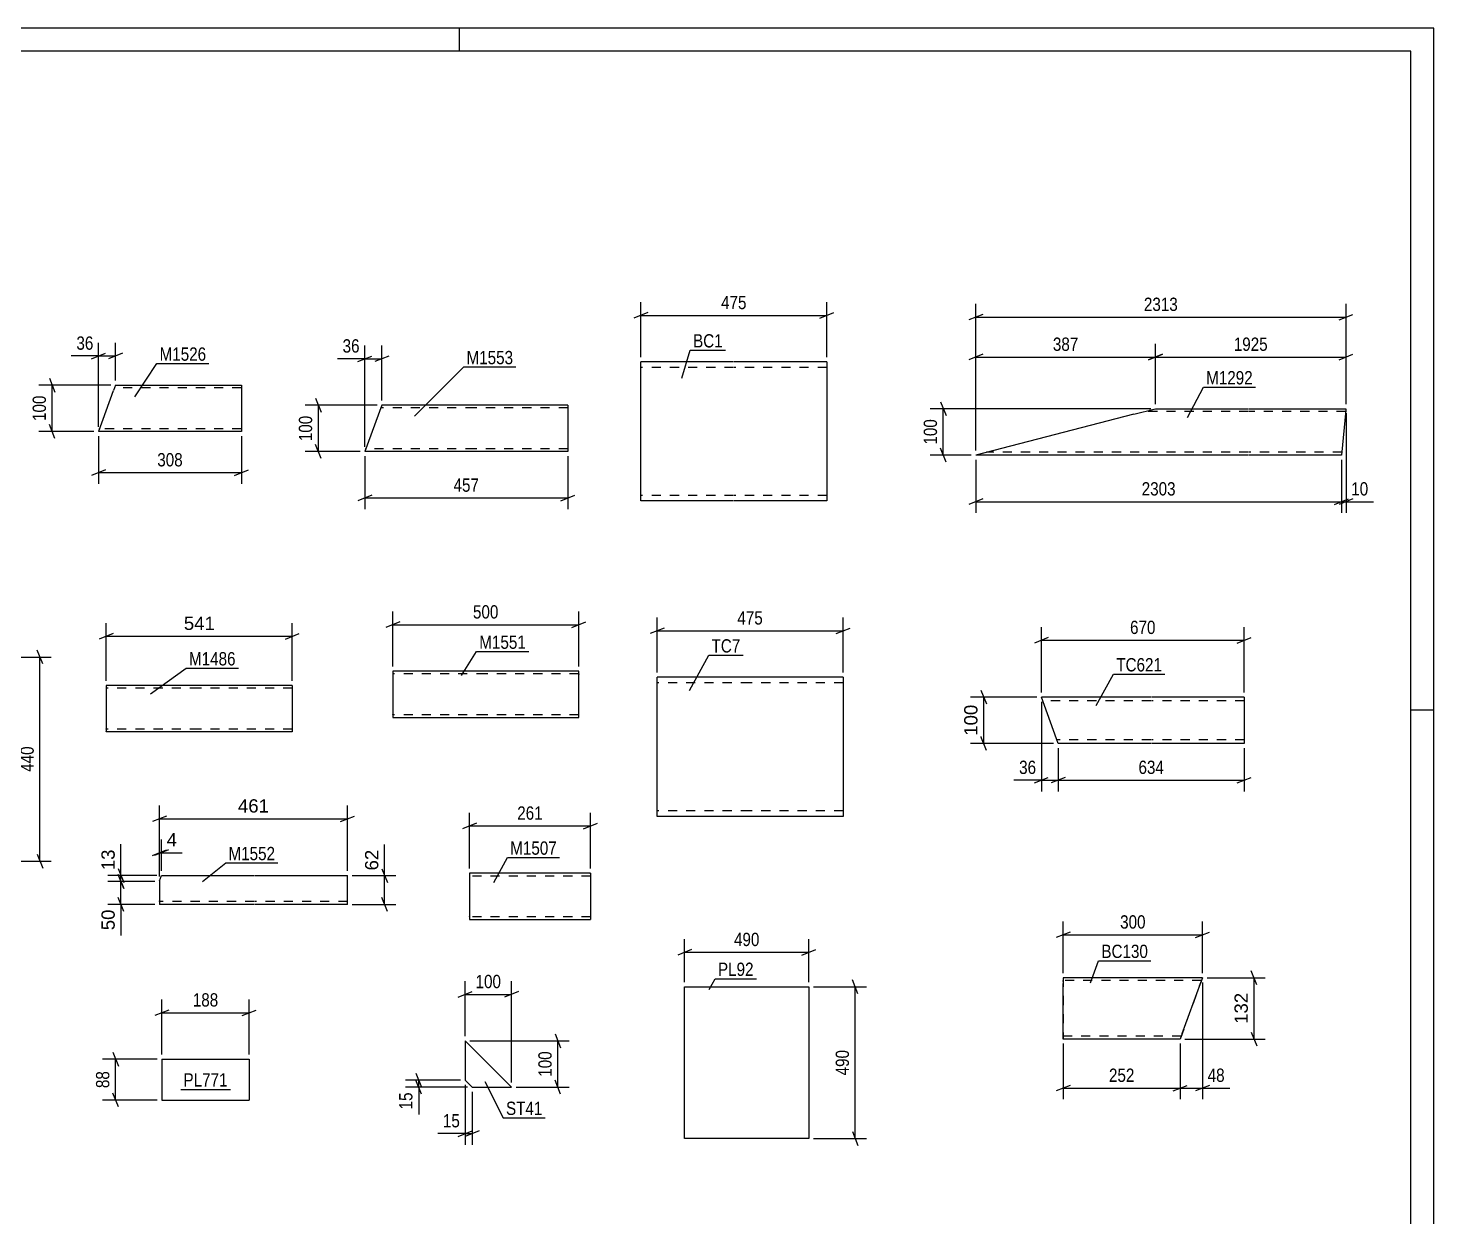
# Model space of a CAD drawing. Header units: millimetres. Extents: x 0 to 841, y 0 to 594.
# Drawn here: x 538 to 841, y 337.7 to 594 of the extents above; entities that cross this region are included whole.
import ezdxf

# ---------------------------------------------------------------- set-up
doc = ezdxf.new("R2010")
doc.units = ezdxf.units.MM
doc.linetypes.add('DXK_LINE_DOT2', pattern=[3.9198, 1.9599, -1.9599])
doc.styles.add('Arial', font='ARIAL.TTF', dxfattribs={"height": 0.2})
doc.styles.add('Arial Narrow', font='ARIALN.TTF', dxfattribs={"height": 0.2})

# ---------------------------------------------------------------- blocks, each defined once
blk = doc.blocks.new('Unknown-275655210-1133')
at = {"color": 5, "linetype": 'Continuous'}
for p, q in [((841, 594), (0, 594)), ((631, 589), (631, 594)), ((841, 0), (841, 594)), ((836, 589), (5, 589)), ((836, 5), (836, 589)), ((841, 447), (836, 447))]:
    blk.add_line(p, q, dxfattribs=at)
blk = doc.blocks.new('Part-275655210-1305 - 1289')
at = {"color": 2, "linetype": 'Continuous'}
for p, q in [((776.35, 510.76), (742.26, 501.96)), ((776.35, 510.76), (781, 511.96)), ((781, 511.96), (801, 511.96)), ((801.1, 511.96), (822.06, 511.96)), ((822.03, 511.61), (821.1, 501.96)), ((822.05, 511.87), (822.03, 511.61)), ((822.06, 511.96), (822.05, 511.87)), ((801, 501.96), (742.26, 501.96)), ((821.1, 501.96), (801.1, 501.96))]:
    blk.add_line(p, q, dxfattribs=at)
at = {"color": 7, "linetype": 'DXK_LINE_DOT2'}
for p, q in [((801, 511.36), (778.67, 511.36)), ((779.63, 511.61), (781, 511.96)), ((822, 511.36), (801.1, 511.36)), ((801, 502.56), (744.58, 502.56)), ((821.15, 502.56), (801.1, 502.56))]:
    blk.add_line(p, q, dxfattribs=at)
blk = doc.blocks.new('Part-275655210-4574 - 4567')
at = {"color": 2, "linetype": 'Continuous'}
for p, q in [((761.11, 389.28), (761.11, 389.28)), ((791.11, 389.28), (761.11, 389.28)), ((761.11, 389.28), (761.11, 388.08)), ((761.11, 377.28), (761.11, 388.08)), ((786.74, 377.28), (790.68, 388.08)), ((790.98, 388.93), (790.68, 388.08)), ((791.08, 389.19), (790.98, 388.93)), ((791.11, 389.28), (791.08, 389.19)), ((761.11, 376.43), (761.11, 377.28)), ((761.11, 376.17), (761.11, 376.43)), ((761.11, 376.08), (761.11, 376.17)), ((761.11, 376.08), (761.11, 376.08)), ((786.31, 376.08), (761.11, 376.08)), ((786.74, 377.28), (786.31, 376.08))]:
    blk.add_line(p, q, dxfattribs=at)
at = {"color": 7, "linetype": 'DXK_LINE_DOT2'}
for p, q in [((761.11, 389.28), (761.11, 376.08)), ((761.11, 389.28), (761.11, 389.28)), ((761.11, 388.68), (761.11, 388.68)), ((790.89, 388.68), (761.11, 388.68)), ((761.11, 388.64), (761.11, 388.68)), ((761.11, 388.54), (761.11, 388.64)), ((761.11, 388.51), (761.11, 388.54)), ((791.11, 389.28), (786.31, 376.08)), ((790.84, 388.54), (790.68, 388.08)), ((761.11, 376.82), (761.11, 377.28)), ((761.11, 376.68), (761.11, 376.68)), ((786.53, 376.68), (761.11, 376.68)), ((761.11, 376.08), (761.11, 376.08)), ((786.53, 376.68), (786.54, 376.73))]:
    blk.add_line(p, q, dxfattribs=at)
blk = doc.blocks.new('Part-275655210-3165 - 3158')
at = {"color": 2, "linetype": 'Continuous'}
for p, q in [((693.56, 454.08), (673.56, 454.08)), ((673.56, 426.48), (673.56, 454.08)), ((713.66, 454.08), (693.66, 454.08)), ((713.66, 454.08), (713.66, 453.89)), ((713.66, 453.89), (713.66, 424.08)), ((673.56, 424.08), (673.56, 426.48)), ((693.56, 424.08), (673.56, 424.08)), ((713.66, 424.08), (693.66, 424.08))]:
    blk.add_line(p, q, dxfattribs=at)
at = {"color": 7, "linetype": 'DXK_LINE_DOT2'}
for p, q in [((693.56, 452.88), (673.56, 452.88)), ((713.66, 452.88), (693.66, 452.88)), ((673.56, 424.26), (673.56, 426.48)), ((673.56, 425.28), (673.56, 425.37)), ((693.56, 425.28), (673.56, 425.28)), ((713.66, 425.28), (693.66, 425.28)), ((713.66, 425.28), (713.66, 425.37))]:
    blk.add_line(p, q, dxfattribs=at)
blk = doc.blocks.new('Part-275655210-3190 - 3183')
at = {"color": 2, "linetype": 'Continuous'}
for p, q in [((690.05, 522.07), (670.05, 522.07)), ((670.05, 494.47), (670.05, 522.07)), ((710.15, 522.07), (690.15, 522.07)), ((710.15, 522.07), (710.15, 521.89)), ((710.15, 521.89), (710.15, 492.07)), ((670.05, 492.07), (670.05, 494.47)), ((690.05, 492.07), (670.05, 492.07)), ((710.15, 492.07), (690.15, 492.07))]:
    blk.add_line(p, q, dxfattribs=at)
at = {"color": 7, "linetype": 'DXK_LINE_DOT2'}
for p, q in [((690.05, 520.87), (670.05, 520.87)), ((710.15, 520.87), (690.15, 520.87)), ((670.05, 492.25), (670.05, 494.47)), ((670.05, 493.27), (670.05, 493.36)), ((690.05, 493.27), (670.05, 493.27)), ((710.15, 493.27), (690.15, 493.27)), ((710.15, 493.27), (710.15, 493.36))]:
    blk.add_line(p, q, dxfattribs=at)
blk = doc.blocks.new('Part-275655210-3653 - 3647')
at = {"color": 2, "linetype": 'Continuous'}
for p, q in [((679.5, 354.65), (679.5, 387.32)), ((679.5, 387.32), (692.83, 387.32)), ((692.93, 387.32), (706.27, 387.32)), ((706.27, 387.32), (706.27, 354.65)), ((692.83, 354.65), (679.5, 354.65)), ((706.27, 354.65), (692.93, 354.65))]:
    blk.add_line(p, q, dxfattribs=at)
blk = doc.blocks.new('Part-275655210-1239 - 1221')
at = {"color": 2, "linetype": 'Continuous'}
for p, q in [((780.02, 449.8), (756.39, 449.8)), ((759.67, 440.78), (756.39, 449.8)), ((800.12, 449.8), (780.12, 449.8)), ((800.12, 449.8), (800.12, 439.8)), ((760.02, 439.8), (759.67, 440.78)), ((780.02, 439.8), (760.02, 439.8)), ((800.12, 439.8), (780.12, 439.8))]:
    blk.add_line(p, q, dxfattribs=at)
at = {"color": 7, "linetype": 'DXK_LINE_DOT2'}
for p, q in [((780.02, 449), (756.68, 449)), ((800.12, 449), (780.12, 449)), ((780.02, 440.6), (759.73, 440.6)), ((800.12, 440.6), (780.12, 440.6))]:
    blk.add_line(p, q, dxfattribs=at)
blk = doc.blocks.new('Part-275655210-9831 - 9830')
at = {"color": 2, "linetype": 'Continuous'}
for p, q in [((574.84, 452.28), (554.84, 452.28)), ((554.84, 452.28), (554.84, 442.37)), ((594.94, 452.28), (574.94, 452.28)), ((594.94, 452.28), (594.94, 442.28)), ((554.84, 442.28), (554.84, 442.37)), ((574.84, 442.28), (554.84, 442.28)), ((594.94, 442.28), (574.94, 442.28))]:
    blk.add_line(p, q, dxfattribs=at)
at = {"color": 7, "linetype": 'DXK_LINE_DOT2'}
for p, q in [((574.84, 451.68), (554.84, 451.68)), ((594.94, 451.68), (574.94, 451.68)), ((554.84, 442.88), (554.84, 442.93)), ((574.84, 442.88), (554.84, 442.88)), ((594.94, 442.88), (574.94, 442.88)), ((594.94, 442.88), (594.94, 442.93))]:
    blk.add_line(p, q, dxfattribs=at)
blk = doc.blocks.new('Part-275655210-9860 - 9859')
at = {"color": 2, "linetype": 'Continuous'}
for p, q in [((553.21, 507.14), (556.38, 515.85)), ((556.82, 517.05), (556.38, 515.85)), ((556.82, 517.05), (583.96, 517.05)), ((583.96, 517.05), (583.96, 507.05)), ((553.18, 507.05), (553.21, 507.14)), ((583.96, 507.05), (553.18, 507.05))]:
    blk.add_line(p, q, dxfattribs=at)
at = {"color": 7, "linetype": 'DXK_LINE_DOT2'}
for p, q in [((583.96, 516.45), (556.6, 516.45)), ((583.96, 516.96), (583.96, 517.05)), ((553.4, 507.65), (553.41, 507.69)), ((583.96, 507.65), (553.4, 507.65)), ((583.96, 507.65), (583.96, 507.69))]:
    blk.add_line(p, q, dxfattribs=at)
blk = doc.blocks.new('Part-275655210-9965 - 9964')
at = {"color": 2, "linetype": 'Continuous'}
for p, q in [((566.29, 410.16), (566.73, 411.35)), ((566.29, 410.16), (566.29, 405.1)), ((566.73, 411.35), (586.73, 411.35)), ((586.83, 411.35), (606.83, 411.35)), ((606.83, 405.1), (606.83, 411.35)), ((586.73, 405.1), (566.29, 405.1)), ((606.83, 405.1), (586.83, 405.1))]:
    blk.add_line(p, q, dxfattribs=at)
at = {"color": 7, "linetype": 'DXK_LINE_DOT2'}
for p, q in [((566.29, 405.75), (566.29, 405.84)), ((566.29, 405.84), (566.29, 405.75)), ((566.29, 405.75), (566.29, 405.7)), ((566.29, 405.7), (566.29, 405.75)), ((586.73, 405.7), (566.29, 405.7)), ((606.83, 405.7), (586.83, 405.7))]:
    blk.add_line(p, q, dxfattribs=at)
blk = doc.blocks.new('Part-275655210-10016 - 10015')
at = {"color": 2, "linetype": 'Continuous'}
for p, q in [((614.21, 512.71), (610.56, 502.71)), ((634.21, 512.71), (614.21, 512.71)), ((654.31, 512.71), (634.31, 512.71)), ((654.31, 512.71), (654.31, 502.71)), ((634.21, 502.71), (610.56, 502.71)), ((654.31, 502.71), (634.31, 502.71))]:
    blk.add_line(p, q, dxfattribs=at)
at = {"color": 7, "linetype": 'DXK_LINE_DOT2'}
for p, q in [((634.21, 512.11), (613.99, 512.11)), ((654.31, 512.11), (634.31, 512.11)), ((610.78, 503.31), (610.8, 503.35)), ((634.21, 503.31), (610.78, 503.31)), ((654.31, 503.31), (634.31, 503.31)), ((654.31, 503.31), (654.31, 503.35))]:
    blk.add_line(p, q, dxfattribs=at)
blk = doc.blocks.new('Part-275655210-10138 - 10137')
at = {"color": 2, "linetype": 'Continuous'}
for p, q in [((632.18, 375.69), (632.18, 367.19)), ((642.18, 365.69), (632.18, 375.69)), ((632.18, 367.19), (633.68, 365.69)), ((633.68, 365.69), (642.18, 365.69))]:
    blk.add_line(p, q, dxfattribs=at)
blk = doc.blocks.new('Part-275655210-10197 - 10196')
at = {"color": 2, "linetype": 'Continuous'}
for p, q in [((636.58, 455.38), (616.58, 455.38)), ((616.58, 455.38), (616.58, 445.47)), ((656.68, 455.38), (636.68, 455.38)), ((656.68, 446.58), (656.68, 455.38)), ((616.58, 445.47), (616.58, 445.38)), ((656.68, 445.38), (656.68, 446.58)), ((616.58, 445.38), (636.58, 445.38)), ((636.68, 445.38), (656.68, 445.38))]:
    blk.add_line(p, q, dxfattribs=at)
at = {"color": 7, "linetype": 'DXK_LINE_DOT2'}
for p, q in [((636.58, 454.78), (616.58, 454.78)), ((656.68, 454.78), (636.68, 454.78)), ((656.68, 454.73), (656.68, 454.78)), ((656.68, 454.78), (656.68, 454.73)), ((656.68, 454.64), (656.68, 454.73)), ((656.68, 454.73), (656.68, 454.64)), ((616.58, 445.98), (616.58, 446.02)), ((636.58, 445.98), (616.58, 445.98)), ((656.68, 445.98), (636.68, 445.98)), ((656.68, 446.02), (656.68, 446.35)), ((656.68, 445.98), (656.68, 446.02))]:
    blk.add_line(p, q, dxfattribs=at)
blk = doc.blocks.new('Part-275655210-10271 - 10270')
at = {"color": 2, "linetype": 'Continuous'}
for p, q in [((566.84, 371.73), (566.84, 362.93)), ((566.84, 371.73), (585.64, 371.73)), ((585.64, 371.73), (585.64, 362.93)), ((566.84, 362.93), (585.64, 362.93))]:
    blk.add_line(p, q, dxfattribs=at)
blk = doc.blocks.new('Part-275655210-10402 - 10401')
at = {"color": 2, "linetype": 'Continuous'}
for p, q in [((659.22, 411.82), (633.11, 411.82)), ((633.11, 411.82), (633.11, 401.91)), ((659.22, 411.82), (659.22, 401.82)), ((633.11, 401.91), (633.11, 401.82)), ((633.11, 401.82), (659.22, 401.82))]:
    blk.add_line(p, q, dxfattribs=at)
at = {"color": 7, "linetype": 'DXK_LINE_DOT2'}
for p, q in [((659.22, 411.22), (633.11, 411.22)), ((659.22, 411.72), (659.22, 411.82)), ((633.11, 402.42), (633.11, 402.46)), ((659.22, 402.42), (633.11, 402.42)), ((659.22, 402.42), (659.22, 402.46))]:
    blk.add_line(p, q, dxfattribs=at)
blk = doc.blocks.new('StraightDimension-275655210-1352 - 1289')
at = {"color": 7, "linetype": 'Continuous'}
for p, q in [((742.26, 500.96), (742.26, 489.5)), ((821.1, 500.96), (821.1, 489.5)), ((743.76, 492.5), (740.76, 491.3)), ((742.26, 491.9), (821.1, 491.9)), ((819.6, 491.3), (822.6, 492.5))]:
    blk.add_line(p, q, dxfattribs=at)
at = {"color": 0}
blk.add_wipeout([(785.93, 492.65), (785.93, 496.85), (777.42, 496.85), (777.42, 492.65)], dxfattribs=at)
at = {"color": 3, "style": 'Arial Narrow'}
blk.add_text('2303', height=2.863, dxfattribs=at).set_placement((778.02, 493.25))
blk = doc.blocks.new('StraightDimension-275655210-1315 - 1289')
at = {"color": 7, "linetype": 'Continuous'}
for p, q in [((742.26, 502.96), (742.26, 525.93)), ((781, 512.96), (781, 525.93)), ((743.76, 523.68), (740.76, 522.48)), ((742.26, 523.08), (781, 523.08)), ((779.5, 522.48), (782.5, 523.68))]:
    blk.add_line(p, q, dxfattribs=at)
at = {"color": 0}
blk.add_wipeout([(764.97, 523.83), (764.97, 528.03), (758.28, 528.03), (758.28, 523.83)], dxfattribs=at)
at = {"color": 3, "style": 'Arial Narrow'}
blk.add_text('387', height=2.863, dxfattribs=at).set_placement((758.88, 524.43))
blk = doc.blocks.new('StraightDimension-275655210-1390 - 1289')
at = {"color": 7, "linetype": 'Continuous'}
for p, q in [((734.65, 513.46), (735.85, 510.46)), ((780, 511.96), (732.4, 511.96)), ((735.25, 501.96), (735.25, 511.96)), ((735.85, 500.46), (734.65, 503.46)), ((741.26, 501.96), (732.4, 501.96))]:
    blk.add_line(p, q, dxfattribs=at)
at = {"color": 0}
blk.add_wipeout([(734.5, 510.31), (730.3, 510.31), (730.3, 503.62), (734.5, 503.62)], dxfattribs=at)
at = {"color": 3, "style": 'Arial Narrow'}
blk.add_text('100', height=2.863, rotation=90.0002, dxfattribs=at).set_placement((733.9, 504.22))
blk = doc.blocks.new('StraightDimension-275655210-1334 - 1289')
at = {"color": 7, "linetype": 'Continuous'}
for p, q in [((781, 512.96), (781, 525.93)), ((822.06, 512.96), (822.06, 525.93)), ((782.5, 523.68), (779.5, 522.48)), ((781, 523.08), (822.06, 523.08)), ((820.56, 522.48), (823.56, 523.68))]:
    blk.add_line(p, q, dxfattribs=at)
at = {"color": 0}
blk.add_wipeout([(805.79, 523.83), (805.79, 528.03), (797.27, 528.03), (797.27, 523.83)], dxfattribs=at)
at = {"color": 3, "style": 'Arial Narrow'}
blk.add_text('1925', height=2.863, dxfattribs=at).set_placement((797.87, 524.43))
blk = doc.blocks.new('StraightDimension-275655210-1372 - 1289')
at = {"color": 7, "linetype": 'Continuous'}
for p, q in [((822.06, 510.96), (822.06, 489.5)), ((821.1, 500.96), (821.1, 489.5)), ((819.6, 491.3), (822.6, 492.5)), ((823.56, 492.5), (820.56, 491.3)), ((821.1, 491.9), (822.06, 491.9))]:
    blk.add_line(p, q, dxfattribs=at)
at = {"color": 0}
blk.add_wipeout([(827.44, 492.65), (827.44, 496.85), (822.59, 496.85), (822.59, 492.65)], dxfattribs=at)
at = {"color": 7, "linetype": 'Continuous'}
blk.add_line((822.06, 491.9), (827.97, 491.9), dxfattribs=at)
blk.add_line((822.06, 491.9), (827.97, 491.9), dxfattribs=at)
at = {"color": 3, "style": 'Arial Narrow'}
blk.add_text('10', height=2.863, dxfattribs=at).set_placement((823.19, 493.25))
blk = doc.blocks.new('StraightDimension-275655210-1415 - 1289')
at = {"color": 7, "linetype": 'Continuous'}
for p, q in [((742.26, 502.96), (742.26, 534.53)), ((822.06, 512.96), (822.06, 534.53)), ((743.76, 532.28), (740.76, 531.08)), ((742.26, 531.68), (822.06, 531.68)), ((820.56, 531.08), (823.56, 532.28))]:
    blk.add_line(p, q, dxfattribs=at)
at = {"color": 0}
blk.add_wipeout([(786.42, 532.43), (786.42, 536.63), (777.9, 536.63), (777.9, 532.43)], dxfattribs=at)
at = {"color": 3, "style": 'Arial Narrow'}
blk.add_text('2313', height=2.863, dxfattribs=at).set_placement((778.5, 533.03))
blk = doc.blocks.new('StraightDimension-275655210-4576 - 4567')
at = {"color": 7, "linetype": 'Continuous'}
for p, q in [((761.11, 375.08), (761.11, 363.09)), ((786.31, 375.08), (786.31, 363.09)), ((762.61, 366.09), (759.61, 364.89)), ((761.11, 365.49), (786.31, 365.49)), ((784.81, 364.89), (787.81, 366.09))]:
    blk.add_line(p, q, dxfattribs=at)
at = {"color": 0}
blk.add_wipeout([(777.05, 366.24), (777.05, 370.44), (770.37, 370.44), (770.37, 366.24)], dxfattribs=at)
at = {"color": 3, "style": 'Arial Narrow'}
blk.add_text('252', height=2.863, dxfattribs=at).set_placement((770.97, 366.84))
blk = doc.blocks.new('StraightDimension-275655210-4591 - 4567')
at = {"color": 7, "linetype": 'Continuous'}
for p, q in [((761.11, 390.28), (761.11, 401.39)), ((791.11, 390.28), (791.11, 401.39)), ((762.61, 399.14), (759.61, 397.94)), ((761.11, 398.54), (791.11, 398.54)), ((789.61, 397.94), (792.61, 399.14))]:
    blk.add_line(p, q, dxfattribs=at)
at = {"color": 0}
blk.add_wipeout([(779.45, 399.29), (779.45, 403.49), (772.77, 403.49), (772.77, 399.29)], dxfattribs=at)
at = {"color": 3, "style": 'Arial Narrow'}
blk.add_text('300', height=2.863, dxfattribs=at).set_placement((773.37, 399.89))
blk = doc.blocks.new('StraightDimension-275655210-4583 - 4567')
at = {"color": 7, "linetype": 'Continuous'}
for p, q in [((791.11, 388.28), (791.11, 363.09)), ((786.31, 375.08), (786.31, 363.09)), ((784.81, 364.89), (787.81, 366.09)), ((786.31, 365.49), (791.11, 365.49)), ((792.61, 366.09), (789.61, 364.89))]:
    blk.add_line(p, q, dxfattribs=at)
at = {"color": 0}
blk.add_wipeout([(796.49, 366.24), (796.49, 370.44), (791.64, 370.44), (791.64, 366.24)], dxfattribs=at)
at = {"color": 7, "linetype": 'Continuous'}
blk.add_line((791.11, 365.49), (797.02, 365.49), dxfattribs=at)
blk.add_line((791.11, 365.49), (797.02, 365.49), dxfattribs=at)
at = {"color": 3, "style": 'Arial Narrow'}
blk.add_text('48', height=2.863, dxfattribs=at).set_placement((792.24, 366.84))
blk = doc.blocks.new('StraightDimension-275655210-16207 - 4567')
at = {"color": 7, "linetype": 'Continuous'}
for p, q in [((792.11, 389.28), (804.64, 389.28)), ((802.84, 387.78), (801.64, 390.78)), ((802.24, 376.08), (802.24, 389.28)), ((787.31, 376.08), (804.64, 376.08)), ((801.64, 377.58), (802.84, 374.58))]:
    blk.add_line(p, q, dxfattribs=at)
at = {"color": 0}
blk.add_wipeout([(801.49, 386.62), (797.29, 386.62), (797.29, 378.75), (801.49, 378.75)], dxfattribs=at)
at = {"color": 3, "style": 'Arial'}
blk.add_text('132', height=2.865, rotation=90.0002, dxfattribs=at).set_placement((800.89, 379.35))
blk = doc.blocks.new('StraightDimension-275655210-3168 - 3158')
at = {"color": 7, "linetype": 'Continuous'}
for p, q in [((673.56, 455.08), (673.56, 466.93)), ((713.66, 455.08), (713.66, 466.93)), ((675.06, 464.68), (672.06, 463.48)), ((673.56, 464.08), (713.66, 464.08)), ((712.16, 463.48), (715.16, 464.68))]:
    blk.add_line(p, q, dxfattribs=at)
at = {"color": 0}
blk.add_wipeout([(696.95, 464.83), (696.95, 469.03), (690.27, 469.03), (690.27, 464.83)], dxfattribs=at)
at = {"color": 3, "style": 'Arial Narrow'}
blk.add_text('475', height=2.863, dxfattribs=at).set_placement((690.87, 465.43))
blk = doc.blocks.new('StraightDimension-275655210-3193 - 3183')
at = {"color": 7, "linetype": 'Continuous'}
for p, q in [((670.05, 523.07), (670.05, 534.92)), ((710.15, 523.07), (710.15, 534.92)), ((671.55, 532.67), (668.55, 531.47)), ((670.05, 532.07), (710.15, 532.07)), ((708.65, 531.47), (711.65, 532.67))]:
    blk.add_line(p, q, dxfattribs=at)
at = {"color": 0}
blk.add_wipeout([(693.44, 532.82), (693.44, 537.02), (686.76, 537.02), (686.76, 532.82)], dxfattribs=at)
at = {"color": 3, "style": 'Arial Narrow'}
blk.add_text('475', height=2.863, dxfattribs=at).set_placement((687.36, 533.42))
blk = doc.blocks.new('StraightDimension-275655210-3387 - 3308')
at = {"color": 7, "linetype": 'Continuous'}
for p, q in [((525.55, 458.43), (542.95, 458.43)), ((541.15, 456.93), (539.95, 459.93)), ((540.55, 414.43), (540.55, 458.43)), ((539.95, 415.93), (541.15, 412.93)), ((525.55, 414.43), (542.95, 414.43))]:
    blk.add_line(p, q, dxfattribs=at)
at = {"color": 0}
blk.add_wipeout([(539.8, 439.77), (535.6, 439.77), (535.6, 433.08), (539.8, 433.08)], dxfattribs=at)
at = {"color": 3, "style": 'Arial Narrow'}
blk.add_text('440', height=2.863, rotation=90.0002, dxfattribs=at).set_placement((539.2, 433.68))
blk = doc.blocks.new('StraightDimension-275655210-3656 - 3647')
at = {"color": 7, "linetype": 'Continuous'}
for p, q in [((679.5, 388.32), (679.5, 397.62)), ((706.27, 388.32), (706.27, 397.62)), ((681, 395.37), (678, 394.17)), ((679.5, 394.77), (706.27, 394.77)), ((704.77, 394.17), (707.77, 395.37))]:
    blk.add_line(p, q, dxfattribs=at)
at = {"color": 0}
blk.add_wipeout([(696.22, 395.52), (696.22, 399.72), (689.54, 399.72), (689.54, 395.52)], dxfattribs=at)
at = {"color": 3, "style": 'Arial Narrow'}
blk.add_text('490', height=2.863, dxfattribs=at).set_placement((690.14, 396.12))
blk = doc.blocks.new('StraightDimension-275655210-3667 - 3647')
at = {"color": 7, "linetype": 'Continuous'}
for p, q in [((716.87, 385.82), (715.67, 388.82)), ((707.27, 387.32), (718.67, 387.32)), ((716.27, 354.65), (716.27, 387.32)), ((707.27, 354.65), (718.67, 354.65)), ((715.67, 356.15), (716.87, 353.15))]:
    blk.add_line(p, q, dxfattribs=at)
at = {"color": 0}
blk.add_wipeout([(715.52, 374.33), (711.32, 374.33), (711.32, 367.64), (715.52, 367.64)], dxfattribs=at)
at = {"color": 3, "style": 'Arial Narrow'}
blk.add_text('490', height=2.863, rotation=90.0002, dxfattribs=at).set_placement((714.92, 368.24))
blk = doc.blocks.new('StraightDimension-275655210-1242 - 1221')
at = {"color": 7, "linetype": 'Continuous'}
for p, q in [((756.39, 450.8), (756.39, 464.89)), ((800.12, 450.8), (800.12, 464.89)), ((757.89, 462.64), (754.89, 461.44)), ((756.39, 462.04), (800.12, 462.04)), ((798.62, 461.44), (801.62, 462.64))]:
    blk.add_line(p, q, dxfattribs=at)
at = {"color": 0}
blk.add_wipeout([(781.6, 462.79), (781.6, 466.99), (774.91, 466.99), (774.91, 462.79)], dxfattribs=at)
at = {"color": 3, "style": 'Arial Narrow'}
blk.add_text('670', height=2.863, dxfattribs=at).set_placement((775.51, 463.39))
blk = doc.blocks.new('StraightDimension-275655210-16182 - 1221')
at = {"color": 7, "linetype": 'Continuous'}
for p, q in [((755.39, 449.8), (741.12, 449.8)), ((743.37, 451.3), (744.57, 448.3)), ((743.97, 439.8), (743.97, 449.8)), ((759.02, 439.8), (741.12, 439.8)), ((744.57, 438.3), (743.37, 441.3))]:
    blk.add_line(p, q, dxfattribs=at)
at = {"color": 0}
blk.add_wipeout([(743.22, 448.73), (739.02, 448.73), (739.02, 440.86), (743.22, 440.86)], dxfattribs=at)
at = {"color": 3, "style": 'Arial'}
blk.add_text('100', height=2.865, rotation=90.0002, dxfattribs=at).set_placement((742.62, 441.46))
blk = doc.blocks.new('StraightDimension-275655210-1275 - 1221')
at = {"color": 7, "linetype": 'Continuous'}
for p, q in [((760.02, 438.8), (760.02, 429.47)), ((800.12, 438.8), (800.12, 429.47)), ((761.52, 432.47), (758.52, 431.27)), ((760.02, 431.87), (800.12, 431.87)), ((798.62, 431.27), (801.62, 432.47))]:
    blk.add_line(p, q, dxfattribs=at)
at = {"color": 0}
blk.add_wipeout([(783.42, 432.62), (783.42, 436.82), (776.73, 436.82), (776.73, 432.62)], dxfattribs=at)
at = {"color": 3, "style": 'Arial Narrow'}
blk.add_text('634', height=2.863, dxfattribs=at).set_placement((777.33, 433.22))
blk = doc.blocks.new('StraightDimension-275655210-1259 - 1221')
at = {"color": 7, "linetype": 'Continuous'}
for p, q in [((756.39, 448.8), (756.39, 429.47)), ((760.02, 438.8), (760.02, 429.47)), ((754.89, 431.27), (757.89, 432.47)), ((756.39, 431.87), (760.02, 431.87)), ((761.52, 432.47), (758.52, 431.27))]:
    blk.add_line(p, q, dxfattribs=at)
at = {"color": 0}
blk.add_wipeout([(755.86, 432.62), (755.86, 436.82), (751, 436.82), (751, 432.62)], dxfattribs=at)
at = {"color": 7, "linetype": 'Continuous'}
blk.add_line((756.39, 431.87), (750.48, 431.87), dxfattribs=at)
blk.add_line((756.39, 431.87), (750.48, 431.87), dxfattribs=at)
at = {"color": 3, "style": 'Arial Narrow'}
blk.add_text('36', height=2.863, dxfattribs=at).set_placement((751.6, 433.22))
blk = doc.blocks.new('StraightDimension-275655210-16035 - 9830')
at = {"color": 7, "linetype": 'Continuous'}
for p, q in [((554.84, 453.28), (554.84, 465.76)), ((594.94, 453.28), (594.94, 465.76)), ((556.34, 463.51), (553.34, 462.31)), ((554.84, 462.91), (594.94, 462.91)), ((593.44, 462.31), (596.44, 463.51))]:
    blk.add_line(p, q, dxfattribs=at)
at = {"color": 0}
blk.add_wipeout([(578.83, 463.66), (578.83, 467.86), (570.96, 467.86), (570.96, 463.66)], dxfattribs=at)
at = {"color": 3, "style": 'Arial'}
blk.add_text('541', height=2.865, dxfattribs=at).set_placement((571.56, 464.26))
blk = doc.blocks.new('StraightDimension-275655210-9862 - 9859')
at = {"color": 7, "linetype": 'Continuous'}
for p, q in [((553.18, 508.05), (553.18, 526.17)), ((556.82, 518.05), (556.82, 526.17)), ((551.68, 522.72), (554.68, 523.92)), ((553.18, 523.32), (556.82, 523.32)), ((558.32, 523.92), (555.32, 522.72))]:
    blk.add_line(p, q, dxfattribs=at)
at = {"color": 0}
blk.add_wipeout([(552.65, 524.07), (552.65, 528.27), (547.8, 528.27), (547.8, 524.07)], dxfattribs=at)
at = {"color": 7, "linetype": 'Continuous'}
blk.add_line((553.18, 523.32), (547.27, 523.32), dxfattribs=at)
blk.add_line((553.18, 523.32), (547.27, 523.32), dxfattribs=at)
at = {"color": 3, "style": 'Arial Narrow'}
blk.add_text('36', height=2.863, dxfattribs=at).set_placement((548.4, 524.67))
blk = doc.blocks.new('StraightDimension-275655210-9866 - 9859')
at = {"color": 7, "linetype": 'Continuous'}
for p, q in [((542.58, 518.55), (543.78, 515.55)), ((555.82, 517.05), (540.33, 517.05)), ((543.18, 507.05), (543.18, 517.05)), ((552.18, 507.05), (540.33, 507.05)), ((543.78, 505.55), (542.58, 508.55))]:
    blk.add_line(p, q, dxfattribs=at)
at = {"color": 0}
blk.add_wipeout([(542.43, 515.39), (538.23, 515.39), (538.23, 508.71), (542.43, 508.71)], dxfattribs=at)
at = {"color": 3, "style": 'Arial Narrow'}
blk.add_text('100', height=2.863, rotation=90.0002, dxfattribs=at).set_placement((541.83, 509.31))
blk = doc.blocks.new('StraightDimension-275655210-9872 - 9859')
at = {"color": 7, "linetype": 'Continuous'}
for p, q in [((553.18, 506.05), (553.18, 495.77)), ((583.96, 506.05), (583.96, 495.77)), ((554.68, 498.77), (551.68, 497.57)), ((553.18, 498.17), (583.96, 498.17)), ((582.46, 497.57), (585.46, 498.77))]:
    blk.add_line(p, q, dxfattribs=at)
at = {"color": 0}
blk.add_wipeout([(571.91, 498.92), (571.91, 503.12), (565.23, 503.12), (565.23, 498.92)], dxfattribs=at)
at = {"color": 3, "style": 'Arial Narrow'}
blk.add_text('308', height=2.863, dxfattribs=at).set_placement((565.83, 499.52))
blk = doc.blocks.new('StraightDimension-275655210-20830 - 9964')
at = {"color": 7, "linetype": 'Continuous'}
for p, q in [((566.29, 411.1), (566.29, 419.09)), ((566.73, 412.35), (566.73, 419.09)), ((564.79, 415.64), (567.79, 416.84)), ((568.23, 416.84), (565.23, 415.64)), ((566.29, 416.24), (566.73, 416.24))]:
    blk.add_line(p, q, dxfattribs=at)
at = {"color": 0}
blk.add_wipeout([(570.68, 416.99), (570.68, 421.19), (567.25, 421.19), (567.25, 416.99)], dxfattribs=at)
at = {"color": 7, "linetype": 'Continuous'}
blk.add_line((566.73, 416.24), (571.2, 416.24), dxfattribs=at)
blk.add_line((566.73, 416.24), (571.2, 416.24), dxfattribs=at)
at = {"color": 3, "style": 'Arial'}
blk.add_text('4', height=2.87, dxfattribs=at).set_placement((567.85, 417.59))
blk = doc.blocks.new('StraightDimension-275655210-20816 - 9964')
at = {"color": 7, "linetype": 'Continuous'}
for p, q in [((614.23, 412.8), (615.43, 409.8)), ((607.83, 411.3), (617.23, 411.3)), ((614.83, 405.1), (614.83, 411.3)), ((615.43, 403.6), (614.23, 406.6)), ((607.83, 405.1), (617.23, 405.1))]:
    blk.add_line(p, q, dxfattribs=at)
at = {"color": 0}
blk.add_wipeout([(614.08, 417.47), (609.88, 417.47), (609.88, 411.82), (614.08, 411.82)], dxfattribs=at)
at = {"color": 7, "linetype": 'Continuous'}
blk.add_line((614.83, 411.3), (614.83, 418), dxfattribs=at)
blk.add_line((614.83, 411.3), (614.83, 418), dxfattribs=at)
at = {"color": 3, "style": 'Arial'}
blk.add_text('62', height=2.865, rotation=90.0002, dxfattribs=at).set_placement((613.48, 412.42))
blk = doc.blocks.new('StraightDimension-275655210-16053 - 9964')
at = {"color": 7, "linetype": 'Continuous'}
for p, q in [((566.29, 412.35), (566.29, 426.4)), ((606.83, 412.35), (606.83, 426.4)), ((567.79, 424.15), (564.79, 422.95)), ((566.29, 423.55), (606.83, 423.55)), ((605.33, 422.95), (608.33, 424.15))]:
    blk.add_line(p, q, dxfattribs=at)
at = {"color": 0}
blk.add_wipeout([(590.5, 424.3), (590.5, 428.5), (582.62, 428.5), (582.62, 424.3)], dxfattribs=at)
at = {"color": 3, "style": 'Arial'}
blk.add_text('461', height=2.865, dxfattribs=at).set_placement((583.22, 424.9))
blk = doc.blocks.new('StraightDimension-275655210-20795 - 9964')
at = {"color": 7, "linetype": 'Continuous'}
for p, q in [((557.41, 412.85), (558.61, 409.85)), ((565.73, 411.35), (555.16, 411.35)), ((565.29, 410.06), (555.16, 410.06)), ((558.61, 408.56), (557.41, 411.56)), ((558.01, 410.06), (558.01, 411.35))]:
    blk.add_line(p, q, dxfattribs=at)
at = {"color": 0}
blk.add_wipeout([(557.26, 417.52), (553.06, 417.52), (553.06, 411.87), (557.26, 411.87)], dxfattribs=at)
at = {"color": 7, "linetype": 'Continuous'}
blk.add_line((558.01, 411.35), (558.01, 418.05), dxfattribs=at)
blk.add_line((558.01, 411.35), (558.01, 418.05), dxfattribs=at)
at = {"color": 3, "style": 'Arial'}
blk.add_text('13', height=2.865, rotation=90.0002, dxfattribs=at).set_placement((556.66, 412.47))
blk = doc.blocks.new('StraightDimension-275655210-20796 - 9964')
at = {"color": 7, "linetype": 'Continuous'}
for p, q in [((565.29, 410.06), (555.16, 410.06)), ((557.41, 411.56), (558.61, 408.56)), ((558.01, 405.1), (558.01, 410.06)), ((558.61, 403.6), (557.41, 406.6)), ((565.29, 405.1), (555.16, 405.1))]:
    blk.add_line(p, q, dxfattribs=at)
at = {"color": 0}
blk.add_wipeout([(557.26, 404.57), (553.06, 404.57), (553.06, 398.93), (557.26, 398.93)], dxfattribs=at)
at = {"color": 7, "linetype": 'Continuous'}
blk.add_line((558.01, 405.1), (558.01, 398.4), dxfattribs=at)
blk.add_line((558.01, 405.1), (558.01, 398.4), dxfattribs=at)
at = {"color": 3, "style": 'Arial'}
blk.add_text('50', height=2.865, rotation=90.0002, dxfattribs=at).set_placement((556.66, 399.53))
blk = doc.blocks.new('StraightDimension-275655210-10019 - 10015')
at = {"color": 7, "linetype": 'Continuous'}
for p, q in [((610.56, 503.71), (610.56, 525.56)), ((614.21, 513.71), (614.21, 525.56)), ((609.06, 522.11), (612.06, 523.31)), ((610.56, 522.71), (614.21, 522.71)), ((615.71, 523.31), (612.71, 522.11))]:
    blk.add_line(p, q, dxfattribs=at)
at = {"color": 0}
blk.add_wipeout([(610.04, 523.46), (610.04, 527.66), (605.18, 527.66), (605.18, 523.46)], dxfattribs=at)
at = {"color": 7, "linetype": 'Continuous'}
blk.add_line((610.56, 522.71), (604.66, 522.71), dxfattribs=at)
blk.add_line((610.56, 522.71), (604.66, 522.71), dxfattribs=at)
at = {"color": 3, "style": 'Arial Narrow'}
blk.add_text('36', height=2.863, dxfattribs=at).set_placement((605.78, 524.06))
blk = doc.blocks.new('StraightDimension-275655210-10023 - 10015')
at = {"color": 7, "linetype": 'Continuous'}
for p, q in [((613.21, 512.71), (597.71, 512.71)), ((599.96, 514.21), (601.16, 511.21)), ((600.56, 502.71), (600.56, 512.71)), ((601.16, 501.21), (599.96, 504.21)), ((609.56, 502.71), (597.71, 502.71))]:
    blk.add_line(p, q, dxfattribs=at)
at = {"color": 0}
blk.add_wipeout([(599.81, 511.05), (595.61, 511.05), (595.61, 504.36), (599.81, 504.36)], dxfattribs=at)
at = {"color": 3, "style": 'Arial Narrow'}
blk.add_text('100', height=2.863, rotation=90.0002, dxfattribs=at).set_placement((599.21, 504.96))
blk = doc.blocks.new('StraightDimension-275655210-10029 - 10015')
at = {"color": 7, "linetype": 'Continuous'}
for p, q in [((610.56, 501.71), (610.56, 490.31)), ((654.31, 501.71), (654.31, 490.31)), ((612.06, 493.31), (609.06, 492.11)), ((610.56, 492.71), (654.31, 492.71)), ((652.81, 492.11), (655.81, 493.31))]:
    blk.add_line(p, q, dxfattribs=at)
at = {"color": 0}
blk.add_wipeout([(635.78, 493.46), (635.78, 497.66), (629.09, 497.66), (629.09, 493.46)], dxfattribs=at)
at = {"color": 3, "style": 'Arial Narrow'}
blk.add_text('457', height=2.863, dxfattribs=at).set_placement((629.69, 494.06))
blk = doc.blocks.new('StraightDimension-275655210-10148 - 10137')
at = {"color": 7, "linetype": 'Continuous'}
for p, q in [((631.18, 367.19), (619.33, 367.19)), ((621.58, 368.69), (622.78, 365.69)), ((622.78, 364.19), (621.58, 367.19)), ((622.18, 365.69), (622.18, 367.19)), ((632.68, 365.69), (619.33, 365.69))]:
    blk.add_line(p, q, dxfattribs=at)
at = {"color": 0}
blk.add_wipeout([(621.43, 365.17), (617.23, 365.17), (617.23, 360.31), (621.43, 360.31)], dxfattribs=at)
at = {"color": 7, "linetype": 'Continuous'}
blk.add_line((622.18, 365.69), (622.18, 359.79), dxfattribs=at)
blk.add_line((622.18, 365.69), (622.18, 359.79), dxfattribs=at)
at = {"color": 3, "style": 'Arial Narrow'}
blk.add_text('15', height=2.863, rotation=90.0002, dxfattribs=at).set_placement((620.83, 360.91))
blk = doc.blocks.new('StraightDimension-275655210-10140 - 10137')
at = {"color": 7, "linetype": 'Continuous'}
for p, q in [((632.18, 366.19), (632.18, 353.29)), ((633.68, 364.69), (633.68, 353.29)), ((630.68, 355.09), (633.68, 356.29)), ((635.18, 356.29), (632.18, 355.09)), ((632.18, 355.69), (633.68, 355.69))]:
    blk.add_line(p, q, dxfattribs=at)
at = {"color": 0}
blk.add_wipeout([(631.65, 356.44), (631.65, 360.64), (626.8, 360.64), (626.8, 356.44)], dxfattribs=at)
at = {"color": 7, "linetype": 'Continuous'}
blk.add_line((632.18, 355.69), (626.27, 355.69), dxfattribs=at)
blk.add_line((632.18, 355.69), (626.27, 355.69), dxfattribs=at)
at = {"color": 3, "style": 'Arial Narrow'}
blk.add_text('15', height=2.863, dxfattribs=at).set_placement((627.4, 357.04))
blk = doc.blocks.new('StraightDimension-275655210-10152 - 10137')
at = {"color": 7, "linetype": 'Continuous'}
for p, q in [((651.58, 377.19), (652.78, 374.19)), ((633.18, 375.69), (654.58, 375.69)), ((652.18, 365.69), (652.18, 375.69)), ((652.78, 364.19), (651.58, 367.19)), ((643.18, 365.69), (654.58, 365.69))]:
    blk.add_line(p, q, dxfattribs=at)
at = {"color": 0}
blk.add_wipeout([(651.43, 374.03), (647.23, 374.03), (647.23, 367.35), (651.43, 367.35)], dxfattribs=at)
at = {"color": 3, "style": 'Arial Narrow'}
blk.add_text('100', height=2.863, rotation=90.0002, dxfattribs=at).set_placement((650.83, 367.95))
blk = doc.blocks.new('StraightDimension-275655210-10144 - 10137')
at = {"color": 7, "linetype": 'Continuous'}
for p, q in [((632.18, 376.69), (632.18, 388.54)), ((642.18, 366.69), (642.18, 388.54)), ((630.68, 385.09), (633.68, 386.29)), ((632.18, 385.69), (642.18, 385.69)), ((643.68, 386.29), (640.68, 385.09))]:
    blk.add_line(p, q, dxfattribs=at)
at = {"color": 0}
blk.add_wipeout([(640.52, 386.44), (640.52, 390.64), (633.84, 390.64), (633.84, 386.44)], dxfattribs=at)
at = {"color": 3, "style": 'Arial Narrow'}
blk.add_text('100', height=2.863, dxfattribs=at).set_placement((634.44, 387.04))
blk = doc.blocks.new('StraightDimension-275655210-10200 - 10196')
at = {"color": 7, "linetype": 'Continuous'}
for p, q in [((616.58, 456.38), (616.58, 468.23)), ((656.68, 456.38), (656.68, 468.23)), ((618.08, 465.98), (615.08, 464.78)), ((616.58, 465.38), (656.68, 465.38)), ((655.18, 464.78), (658.18, 465.98))]:
    blk.add_line(p, q, dxfattribs=at)
at = {"color": 0}
blk.add_wipeout([(639.97, 466.13), (639.97, 470.33), (633.28, 470.33), (633.28, 466.13)], dxfattribs=at)
at = {"color": 3, "style": 'Arial Narrow'}
blk.add_text('500', height=2.863, dxfattribs=at).set_placement((633.88, 466.73))
blk = doc.blocks.new('StraightDimension-275655210-10273 - 10270')
at = {"color": 7, "linetype": 'Continuous'}
for p, q in [((556.24, 373.23), (557.44, 370.23)), ((565.84, 371.73), (553.99, 371.73)), ((556.84, 362.93), (556.84, 371.73)), ((557.44, 361.43), (556.24, 364.43)), ((565.84, 362.93), (553.99, 362.93))]:
    blk.add_line(p, q, dxfattribs=at)
at = {"color": 0}
blk.add_wipeout([(556.09, 369.76), (551.89, 369.76), (551.89, 364.9), (556.09, 364.9)], dxfattribs=at)
at = {"color": 3, "style": 'Arial Narrow'}
blk.add_text('88', height=2.863, rotation=90.0002, dxfattribs=at).set_placement((555.49, 365.5))
blk = doc.blocks.new('StraightDimension-275655210-10277 - 10270')
at = {"color": 7, "linetype": 'Continuous'}
for p, q in [((568.34, 382.33), (565.34, 381.13)), ((566.84, 372.73), (566.84, 384.58)), ((584.14, 381.13), (587.14, 382.33)), ((585.64, 372.73), (585.64, 384.58)), ((566.84, 381.73), (585.64, 381.73))]:
    blk.add_line(p, q, dxfattribs=at)
at = {"color": 0}
blk.add_wipeout([(579.58, 382.48), (579.58, 386.68), (572.89, 386.68), (572.89, 382.48)], dxfattribs=at)
at = {"color": 3, "style": 'Arial Narrow'}
blk.add_text('188', height=2.863, dxfattribs=at).set_placement((573.49, 383.08))
blk = doc.blocks.new('StraightDimension-275655210-10404 - 10401')
at = {"color": 7, "linetype": 'Continuous'}
for p, q in [((633.11, 412.82), (633.11, 424.86)), ((659.22, 412.82), (659.22, 424.86)), ((634.61, 422.61), (631.61, 421.41)), ((633.11, 422.01), (659.22, 422.01)), ((657.72, 421.41), (660.72, 422.61))]:
    blk.add_line(p, q, dxfattribs=at)
at = {"color": 0}
blk.add_wipeout([(649.51, 422.76), (649.51, 426.96), (642.82, 426.96), (642.82, 422.76)], dxfattribs=at)
at = {"color": 3, "style": 'Arial Narrow'}
blk.add_text('261', height=2.863, dxfattribs=at).set_placement((643.42, 423.36))
blk = doc.blocks.new('Mark-275655210-1301 - 1289')
at = {"color": 0}
blk.add_wipeout([(801.97, 517.2), (801.97, 520.2), (791.91, 520.2), (791.91, 517.2)], dxfattribs=at)
blk.add_wipeout([(801.97, 517.2), (801.97, 520.2), (791.91, 520.2), (791.91, 517.2)], dxfattribs=at)
at = {"color": 30, "linetype": 'Continuous'}
for p, q in [((787.88, 510.04), (791.31, 516.6)), ((791.31, 516.6), (802.57, 516.6))]:
    blk.add_line(p, q, dxfattribs=at)
at = {"color": 3, "style": 'Arial Narrow'}
blk.add_text('M1292', height=2.863, dxfattribs=at).set_placement((791.91, 517.2))
blk = doc.blocks.new('Mark-275655210-4570 - 4567')
at = {"color": 0}
blk.add_wipeout([(779.37, 393.55), (779.37, 396.55), (769.33, 396.55), (769.33, 393.55)], dxfattribs=at)
blk.add_wipeout([(779.37, 393.55), (779.37, 396.55), (769.33, 396.55), (769.33, 393.55)], dxfattribs=at)
at = {"color": 30, "linetype": 'Continuous'}
for p, q in [((767.02, 388.19), (768.73, 392.95)), ((768.73, 392.95), (779.97, 392.95))]:
    blk.add_line(p, q, dxfattribs=at)
at = {"color": 3, "style": 'Arial Narrow'}
blk.add_text('BC130', height=2.863, dxfattribs=at).set_placement((769.33, 393.55))
blk = doc.blocks.new('Mark-275655210-3161 - 3158')
at = {"color": 0}
blk.add_wipeout([(691.5, 459.4), (691.5, 462.4), (685.3, 462.4), (685.3, 459.4)], dxfattribs=at)
blk.add_wipeout([(691.5, 459.4), (691.5, 462.4), (685.3, 462.4), (685.3, 459.4)], dxfattribs=at)
at = {"color": 30, "linetype": 'Continuous'}
for p, q in [((680.55, 451.19), (684.7, 458.8)), ((684.7, 458.8), (692.1, 458.8))]:
    blk.add_line(p, q, dxfattribs=at)
at = {"color": 3, "style": 'Arial Narrow'}
blk.add_text('TC7', height=2.863, dxfattribs=at).set_placement((685.3, 459.4))
blk = doc.blocks.new('Mark-275655210-3186 - 3183')
at = {"color": 0}
blk.add_wipeout([(687.72, 525.16), (687.72, 528.16), (681.32, 528.16), (681.32, 525.16)], dxfattribs=at)
blk.add_wipeout([(687.72, 525.16), (687.72, 528.16), (681.32, 528.16), (681.32, 525.16)], dxfattribs=at)
at = {"color": 30, "linetype": 'Continuous'}
for p, q in [((678.92, 518.55), (680.72, 524.56)), ((680.72, 524.56), (688.32, 524.56))]:
    blk.add_line(p, q, dxfattribs=at)
at = {"color": 3, "style": 'Arial Narrow'}
blk.add_text('BC1', height=2.863, dxfattribs=at).set_placement((681.32, 525.16))
blk = doc.blocks.new('Mark-275655210-3649 - 3647')
at = {"color": 0}
blk.add_wipeout([(694.36, 389.68), (694.36, 392.68), (686.69, 392.68), (686.69, 389.68)], dxfattribs=at)
blk.add_wipeout([(694.36, 389.68), (694.36, 392.68), (686.69, 392.68), (686.69, 389.68)], dxfattribs=at)
at = {"color": 30, "linetype": 'Continuous'}
for p, q in [((684.81, 386.72), (686.09, 389.08)), ((686.09, 389.08), (694.96, 389.08))]:
    blk.add_line(p, q, dxfattribs=at)
at = {"color": 3, "style": 'Arial Narrow'}
blk.add_text('PL92', height=2.863, dxfattribs=at).set_placement((686.69, 389.68))
blk = doc.blocks.new('Mark-275655210-1234 - 1221')
at = {"color": 0}
blk.add_wipeout([(782.4, 455.32), (782.4, 458.32), (772.54, 458.32), (772.54, 455.32)], dxfattribs=at)
blk.add_wipeout([(782.4, 455.32), (782.4, 458.32), (772.54, 458.32), (772.54, 455.32)], dxfattribs=at)
at = {"color": 30, "linetype": 'Continuous'}
for p, q in [((768.23, 448), (771.94, 454.72)), ((771.94, 454.72), (783, 454.72))]:
    blk.add_line(p, q, dxfattribs=at)
at = {"color": 3, "style": 'Arial Narrow'}
blk.add_text('TC621', height=2.863, dxfattribs=at).set_placement((772.54, 455.32))
blk = doc.blocks.new('Mark-275655210-9837 - 9830')
at = {"color": 0}
blk.add_wipeout([(582.72, 456.62), (582.72, 459.62), (572.67, 459.62), (572.67, 456.62)], dxfattribs=at)
blk.add_wipeout([(582.72, 456.62), (582.72, 459.62), (572.67, 459.62), (572.67, 456.62)], dxfattribs=at)
at = {"color": 30, "linetype": 'Continuous'}
for p, q in [((564.34, 450.5), (572.07, 456.02)), ((572.07, 456.02), (583.32, 456.02))]:
    blk.add_line(p, q, dxfattribs=at)
at = {"color": 3, "style": 'Arial Narrow'}
blk.add_text('M1486', height=2.863, dxfattribs=at).set_placement((572.67, 456.62))
blk = doc.blocks.new('Mark-275655210-9875 - 9859')
at = {"color": 0}
blk.add_wipeout([(576.38, 522.3), (576.38, 525.3), (566.33, 525.3), (566.33, 522.3)], dxfattribs=at)
blk.add_wipeout([(576.38, 522.3), (576.38, 525.3), (566.33, 525.3), (566.33, 522.3)], dxfattribs=at)
at = {"color": 30, "linetype": 'Continuous'}
for p, q in [((560.96, 514.5), (565.73, 521.7)), ((565.73, 521.7), (576.98, 521.7))]:
    blk.add_line(p, q, dxfattribs=at)
at = {"color": 3, "style": 'Arial Narrow'}
blk.add_text('M1526', height=2.863, dxfattribs=at).set_placement((566.33, 522.3))
blk = doc.blocks.new('Mark-275655210-9975 - 9964')
at = {"color": 0}
blk.add_wipeout([(591.23, 414.63), (591.23, 417.63), (581.18, 417.63), (581.18, 414.63)], dxfattribs=at)
blk.add_wipeout([(591.23, 414.63), (591.23, 417.63), (581.18, 417.63), (581.18, 414.63)], dxfattribs=at)
at = {"color": 30, "linetype": 'Continuous'}
for p, q in [((575.55, 410.07), (580.58, 414.03)), ((580.58, 414.03), (591.83, 414.03))]:
    blk.add_line(p, q, dxfattribs=at)
at = {"color": 3, "style": 'Arial Narrow'}
blk.add_text('M1552', height=2.863, dxfattribs=at).set_placement((581.18, 414.63))
blk = doc.blocks.new('Mark-275655210-10032 - 10015')
at = {"color": 0}
blk.add_wipeout([(642.55, 521.55), (642.55, 524.55), (632.49, 524.55), (632.49, 521.55)], dxfattribs=at)
blk.add_wipeout([(642.55, 521.55), (642.55, 524.55), (632.49, 524.55), (632.49, 521.55)], dxfattribs=at)
at = {"color": 30, "linetype": 'Continuous'}
for p, q in [((621.29, 510.34), (631.89, 520.95)), ((631.89, 520.95), (643.15, 520.95))]:
    blk.add_line(p, q, dxfattribs=at)
at = {"color": 3, "style": 'Arial Narrow'}
blk.add_text('M1553', height=2.863, dxfattribs=at).set_placement((632.49, 521.55))
blk = doc.blocks.new('Mark-275655210-16142 - 10137')
at = {"color": 0}
blk.add_wipeout([(648.85, 359.71), (648.85, 362.71), (641, 362.71), (641, 359.71)], dxfattribs=at)
blk.add_wipeout([(648.85, 359.71), (648.85, 362.71), (641, 362.71), (641, 359.71)], dxfattribs=at)
at = {"color": 30, "linetype": 'Continuous'}
for p, q in [((636.45, 366.94), (640.4, 359.11)), ((640.4, 359.11), (649.45, 359.11))]:
    blk.add_line(p, q, dxfattribs=at)
at = {"color": 3, "style": 'Arial Narrow'}
blk.add_text('ST41', height=2.863, dxfattribs=at).set_placement((641, 359.71))
blk = doc.blocks.new('Mark-275655210-10203 - 10196')
at = {"color": 0}
blk.add_wipeout([(645.29, 460.2), (645.29, 463.2), (635.24, 463.2), (635.24, 460.2)], dxfattribs=at)
blk.add_wipeout([(645.29, 460.2), (645.29, 463.2), (635.24, 463.2), (635.24, 460.2)], dxfattribs=at)
at = {"color": 30, "linetype": 'Continuous'}
for p, q in [((631.38, 454.43), (634.64, 459.6)), ((634.64, 459.6), (645.89, 459.6))]:
    blk.add_line(p, q, dxfattribs=at)
at = {"color": 3, "style": 'Arial Narrow'}
blk.add_text('M1551', height=2.863, dxfattribs=at).set_placement((635.24, 460.2))
blk = doc.blocks.new('Mark-275655210-10280 - 10270')
at = {"color": 0}
blk.add_wipeout([(580.99, 365.83), (580.99, 368.83), (571.48, 368.83), (571.48, 365.83)], dxfattribs=at)
blk.add_wipeout([(580.99, 365.83), (580.99, 368.83), (571.48, 368.83), (571.48, 365.83)], dxfattribs=at)
at = {"color": 30, "linetype": 'Continuous'}
blk.add_line((570.88, 365.23), (581.59, 365.23), dxfattribs=at)
at = {"color": 3, "style": 'Arial Narrow'}
blk.add_text('PL771', height=2.863, dxfattribs=at).set_placement((571.48, 365.83))
blk = doc.blocks.new('Mark-275655210-10407 - 10401')
at = {"color": 0}
blk.add_wipeout([(651.96, 415.81), (651.96, 418.81), (641.91, 418.81), (641.91, 415.81)], dxfattribs=at)
blk.add_wipeout([(651.96, 415.81), (651.96, 418.81), (641.91, 418.81), (641.91, 415.81)], dxfattribs=at)
at = {"color": 30, "linetype": 'Continuous'}
for p, q in [((638.36, 409.79), (641.31, 415.21)), ((641.31, 415.21), (652.56, 415.21))]:
    blk.add_line(p, q, dxfattribs=at)
at = {"color": 3, "style": 'Arial Narrow'}
blk.add_text('M1507', height=2.863, dxfattribs=at).set_placement((641.91, 415.81))

msp = doc.modelspace()

# ---------------------------------------------------------------- block references
for name in ['Unknown-275655210-1133', 'Part-275655210-3190 - 3183', 'Part-275655210-9860 - 9859', 'Part-275655210-10016 - 10015', 'Part-275655210-1305 - 1289', 'Part-275655210-10197 - 10196', 'Part-275655210-9831 - 9830', 'Part-275655210-3165 - 3158', 'Part-275655210-1239 - 1221', 'Part-275655210-9965 - 9964', 'Part-275655210-10402 - 10401', 'Part-275655210-4574 - 4567', 'Part-275655210-3653 - 3647', 'Part-275655210-10138 - 10137', 'Part-275655210-10271 - 10270']:
    msp.add_blockref(name, (0, 0))

# ---------------------------------------------------------------- next in the draw order: block references
for name in ['StraightDimension-275655210-3193 - 3183', 'StraightDimension-275655210-9862 - 9859', 'StraightDimension-275655210-10019 - 10015', 'StraightDimension-275655210-1315 - 1289', 'Mark-275655210-9875 - 9859', 'Mark-275655210-10032 - 10015', 'StraightDimension-275655210-1352 - 1289', 'StraightDimension-275655210-10200 - 10196', 'StraightDimension-275655210-16035 - 9830', 'StraightDimension-275655210-3168 - 3158', 'StraightDimension-275655210-1242 - 1221', 'StraightDimension-275655210-3387 - 3308', 'StraightDimension-275655210-10404 - 10401', 'StraightDimension-275655210-20830 - 9964', 'StraightDimension-275655210-20816 - 9964', 'StraightDimension-275655210-4591 - 4567', 'StraightDimension-275655210-3656 - 3647', 'StraightDimension-275655210-10273 - 10270', 'StraightDimension-275655210-4576 - 4567', 'Mark-275655210-10280 - 10270', 'StraightDimension-275655210-10148 - 10137']:
    msp.add_blockref(name, (0, 0))

# ---------------------------------------------------------------- next in the draw order: block references
for name in ['Mark-275655210-3186 - 3183', 'StraightDimension-275655210-9866 - 9859', 'StraightDimension-275655210-10023 - 10015', 'StraightDimension-275655210-1390 - 1289', 'StraightDimension-275655210-1372 - 1289', 'Mark-275655210-10203 - 10196', 'Mark-275655210-3161 - 3158', 'Mark-275655210-9837 - 9830', 'Mark-275655210-1234 - 1221', 'StraightDimension-275655210-16182 - 1221', 'StraightDimension-275655210-16053 - 9964', 'Mark-275655210-10407 - 10401', 'Mark-275655210-4570 - 4567', 'Mark-275655210-3649 - 3647', 'StraightDimension-275655210-3667 - 3647', 'StraightDimension-275655210-4583 - 4567', 'StraightDimension-275655210-10277 - 10270', 'StraightDimension-275655210-10140 - 10137']:
    msp.add_blockref(name, (0, 0))

# ---------------------------------------------------------------- next in the draw order: block references
for name in ['StraightDimension-275655210-1334 - 1289', 'StraightDimension-275655210-9872 - 9859', 'StraightDimension-275655210-10029 - 10015', 'StraightDimension-275655210-1275 - 1221', 'StraightDimension-275655210-20795 - 9964', 'Mark-275655210-9975 - 9964', 'StraightDimension-275655210-16207 - 4567', 'StraightDimension-275655210-10152 - 10137']:
    msp.add_blockref(name, (0, 0))

# ---------------------------------------------------------------- next in the draw order: block references
for name in ['StraightDimension-275655210-1415 - 1289', 'StraightDimension-275655210-1259 - 1221', 'StraightDimension-275655210-20796 - 9964', 'StraightDimension-275655210-10144 - 10137']:
    msp.add_blockref(name, (0, 0))

# ---------------------------------------------------------------- next in the draw order: block references
for name in ['Mark-275655210-1301 - 1289', 'Mark-275655210-16142 - 10137']:
    msp.add_blockref(name, (0, 0))

doc.saveas('drawing.dxf')
